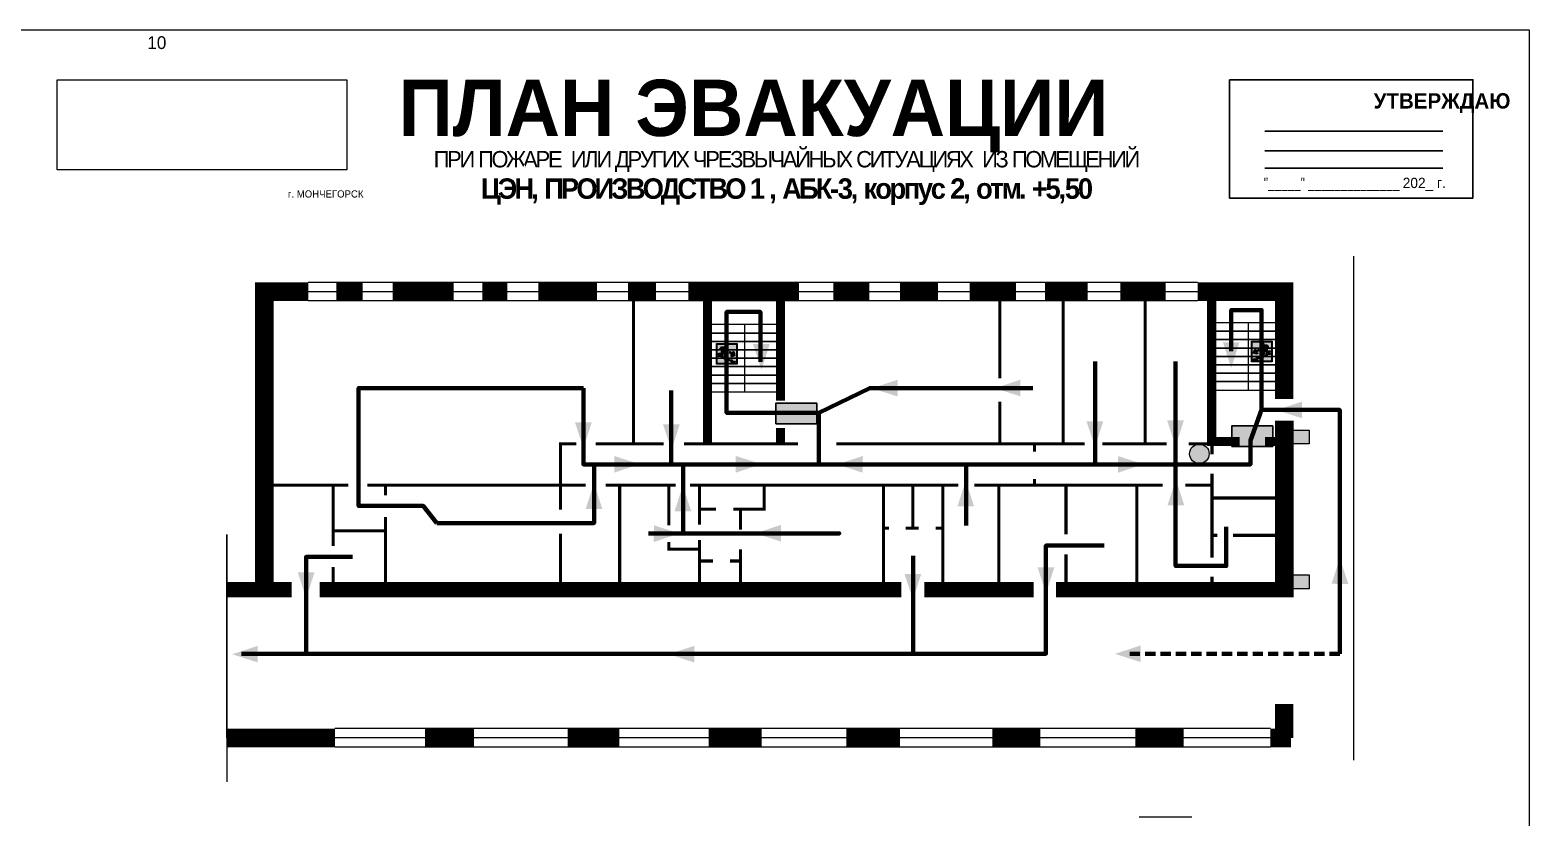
# Model space of a CAD drawing. Header units: millimetres. Extents: x 13810 to 67229, y 12374 to 21950.
# Drawn here: x 38777 to 39362, y 15427 to 15734 of the extents above; entities that cross this region are included whole.
import ezdxf

# ---------------------------------------------------------------- set-up
doc = ezdxf.new("R2010")
doc.units = ezdxf.units.MM
doc.linetypes.add('{ Wide Dash }', pattern=[12, 4, -2, 4, -2])
doc.layers.add('План_Штампы', color=7, linetype='Continuous')
doc.styles.add('обычный', font='arial.ttf')
picture_1 = doc.add_image_def('image1.jpg', size_in_pixel=(337, 105))

# ---------------------------------------------------------------- blocks, each defined once
blk = doc.blocks.new('A$C7B4425F7')
at = {"true_color": 0xffffff}
blk.add_hatch(color=7, dxfattribs=at).paths.add_polyline_path([(0, 0), (-16, 0), (-16, -8), (0, -8)])
h = blk.add_hatch(color=126)
h.paths.add_polyline_path([(-0.2, -0.2), (-15.8, -0.2), (-15.8, -7.8), (-0.2, -7.8)])
h.paths.add_polyline_path([(-11.76, -2.03), (-11.76, -3.66), (-11.17, -3.66, -0.568275), (-11.17, -6.18), (-12.58, -6.18), (-12.58, -2.03)], flags=16)
h.paths.add_polyline_path([(-13.33, -4.12, -0.495768), (-13.59, -6.18), (-15.03, -6.18), (-15.03, -2.03), (-13.59, -2.03, -0.487973)], flags=16)
h.paths.add_polyline_path([(-10.25, -2.03), (-9.48, -2.03), (-9.48, -6.18), (-10.25, -6.18)], flags=16)
h.paths.add_polyline_path([(-13.84, -3.69), (-14.24, -3.69), (-14.24, -3.03), (-13.9, -3.03, -0.692621)], flags=0)
h.paths.add_polyline_path([(-9.15, -2.03), (-8.4, -2.03), (-8.04, -3.07), (-7.68, -2.03), (-6.93, -2.03), (-7.64, -4.1), (-6.93, -6.18), (-7.68, -6.18), (-8.04, -5.14), (-8.4, -6.18), (-9.15, -6.18), (-8.44, -4.1)], flags=16)
h.paths.add_polyline_path([(-11.76, -4.46), (-11.42, -4.46, -0.692621), (-11.36, -5.12), (-11.76, -5.12)], flags=0)
h.paths.add_polyline_path([(-13.9, -5.2), (-14.24, -5.2), (-14.24, -4.55), (-13.84, -4.55, -0.708038)], flags=0)
edge = h.paths.add_edge_path(flags=16)
edge.add_ellipse((-5.51, -4.08), major_axis=(0, 2.05), ratio=0.586184, start_angle=0, end_angle=360)
edge = h.paths.add_edge_path(flags=0)
edge.add_ellipse((-5.51, -4.08), major_axis=(0, 1.14), ratio=0.454828, start_angle=0, end_angle=360)
h.paths.add_polyline_path([(-4.13, -4.96, 0.377264), (-3.48, -4.52, 0.0555), (-3.16, -2.03), (-1.66, -2.03), (-1.66, -4.96), (-0.96, -4.96), (-0.96, -7.01), (-1.75, -7.01), (-1.75, -6.18), (-3.3, -6.18), (-3.3, -7.02), (-4.13, -7.02)], flags=16)
h.paths.add_polyline_path([(-2.73, -2.91), (-2.28, -2.91), (-2.28, -4.96), (-3.05, -4.96, 0.079136)], flags=0)
at = {"color": 126}
blk.add_lwpolyline([(-16, -8), (0, -8), (0, 0), (-16, 0)], close=True, dxfattribs=at)
blk = doc.blocks.new('A$C7B8C2D5B')
at = {"lineweight": 0}
h = blk.add_hatch(color=5, dxfattribs=at)
h.dxf.hatch_style = 1
h.paths.add_polyline_path([(1.4, -3.02, 1), (-2.11, -3.02, 1)])
at = {"color": 5, "lineweight": 0}
blk.add_circle((-0.36, -3.02), 1.75, dxfattribs=at)
blk = doc.blocks.new('вниз')
at = {"lineweight": 0, "true_color": 0xffffff}
h = blk.add_hatch(color=7, dxfattribs=at)
h.dxf.hatch_style = 1
h.paths.add_polyline_path([(40994.51, -4472.22), (40986.51, -4472.22), (40986.51, -4480.22), (40994.51, -4480.22)])
h.paths.add_polyline_path([(40994.31, -4472.42), (40994.31, -4480.01), (40986.71, -4480.01), (40986.71, -4472.42)], flags=16)
h.paths.add_polyline_path([(40988.43, -4473.53), (40989.43, -4473.53), (40990.19, -4473.96), (40990.19, -4474.6), (40991, -4474.6), (40991, -4475.06), (40989.73, -4475.06), (40989.73, -4474.46), (40989.3, -4475.18), (40990.17, -4475.7), (40990.17, -4477.11), (40989.63, -4477.11), (40989.63, -4476.01), (40988.94, -4475.59), (40988.94, -4476.46), (40988.94, -4476.46), (40987.47, -4476.46), (40987.26, -4476.46), (40987.26, -4475.92), (40988.4, -4475.92), (40988.4, -4475.2), (40989.1, -4473.99), (40988.66, -4473.99), (40988.24, -4474.7), (40987.86, -4474.47), (40988.41, -4473.56)], flags=0)
h.paths.add_polyline_path([(40990.55, -4473.29, -1), (40989.69, -4473.29, -1)], flags=0)
h.paths.add_polyline_path([(40988.85, -4476.89), (40988.85, -4477.43), (40990.1, -4477.43), (40990.1, -4477.99), (40991.34, -4477.99), (40991.34, -4478.54), (40992.59, -4478.54), (40992.59, -4479.09), (40993.83, -4479.09), (40993.83, -4479.52), (40992.17, -4479.52), (40992.17, -4478.97), (40990.91, -4478.97), (40990.91, -4478.41), (40989.68, -4478.41), (40989.68, -4477.86), (40988.43, -4477.86), (40988.43, -4477.31), (40987.6, -4477.31), (40987.18, -4477.31), (40987.18, -4476.89)], flags=0)
h.paths.add_polyline_path([(40991.61, -4475.33), (40993.12, -4476.2), (40992.9, -4475.27), (40993.48, -4475.6), (40993.83, -4476.88), (40992.56, -4477.22), (40991.97, -4476.88), (40992.9, -4476.61), (40991.38, -4475.74), (40991.58, -4475.39)], flags=0)
h.paths.add_polyline_path([(40990.19, -4473.96), (40989.43, -4473.53), (40988.43, -4473.53), (40988.41, -4473.56), (40987.86, -4474.47), (40988.24, -4474.7), (40988.66, -4473.99), (40989.1, -4473.99), (40988.4, -4475.2), (40988.4, -4475.92), (40987.26, -4475.92), (40987.26, -4476.46), (40987.47, -4476.46), (40988.94, -4476.46), (40988.94, -4476.27), (40988.94, -4475.59), (40989.63, -4476.01), (40989.63, -4477.11), (40990.17, -4477.11), (40990.17, -4475.7), (40989.3, -4475.18), (40989.73, -4474.46), (40989.73, -4475.06), (40991, -4475.06), (40991, -4474.6), (40990.19, -4474.6)], flags=0)
h.paths.add_polyline_path([(40990.55, -4473.29, 1), (40989.69, -4473.29, 1)], flags=0)
h.paths.add_polyline_path([(40991.61, -4475.33), (40991.58, -4475.39), (40991.38, -4475.74), (40992.9, -4476.61), (40991.97, -4476.88), (40992.56, -4477.22), (40993.83, -4476.88), (40993.48, -4475.6), (40992.9, -4475.27), (40993.12, -4476.2)], flags=0)
h.paths.add_polyline_path([(40990.1, -4477.43), (40988.85, -4477.43), (40988.85, -4476.89), (40987.18, -4476.89), (40987.18, -4477.31), (40987.6, -4477.31), (40988.43, -4477.31), (40988.43, -4477.86), (40989.68, -4477.86), (40989.68, -4478.41), (40990.91, -4478.41), (40990.91, -4478.97), (40992.17, -4478.97), (40992.17, -4479.52), (40993.83, -4479.52), (40993.83, -4479.09), (40992.59, -4479.09), (40992.59, -4478.54), (40991.34, -4478.54), (40991.34, -4477.99), (40990.1, -4477.99)], flags=0)
at = {"lineweight": 0}
h = blk.add_hatch(color=126, dxfattribs=at)
h.dxf.hatch_style = 1
h.paths.add_polyline_path([(40994.31, -4472.42), (40986.71, -4472.42), (40986.71, -4480.01), (40994.31, -4480.01)])
h.paths.add_polyline_path([(40988.43, -4473.53), (40989.43, -4473.53), (40990.19, -4473.96), (40990.19, -4474.6), (40991, -4474.6), (40991, -4475.06), (40989.73, -4475.06), (40989.73, -4474.46), (40989.3, -4475.18), (40990.17, -4475.7), (40990.17, -4477.11), (40989.63, -4477.11), (40989.63, -4476.01), (40988.94, -4475.59), (40988.94, -4476.46), (40988.94, -4476.46), (40987.47, -4476.46), (40987.26, -4476.46), (40987.26, -4475.92), (40988.4, -4475.92), (40988.4, -4475.2), (40989.1, -4473.99), (40988.66, -4473.99), (40988.24, -4474.7), (40987.86, -4474.47), (40988.41, -4473.56)], flags=16)
h.paths.add_polyline_path([(40990.55, -4473.29, -1), (40989.69, -4473.29, -1)], flags=16)
h.paths.add_polyline_path([(40988.85, -4476.89), (40988.85, -4477.43), (40990.1, -4477.43), (40990.1, -4477.99), (40991.34, -4477.99), (40991.34, -4478.54), (40992.59, -4478.54), (40992.59, -4479.09), (40993.83, -4479.09), (40993.83, -4479.52), (40992.17, -4479.52), (40992.17, -4478.97), (40990.91, -4478.97), (40990.91, -4478.41), (40989.68, -4478.41), (40989.68, -4477.86), (40988.43, -4477.86), (40988.43, -4477.31), (40987.6, -4477.31), (40987.18, -4477.31), (40987.18, -4476.89)], flags=16)
h.paths.add_polyline_path([(40991.61, -4475.33), (40993.12, -4476.2), (40992.9, -4475.27), (40993.48, -4475.6), (40993.83, -4476.88), (40992.56, -4477.22), (40991.97, -4476.88), (40992.9, -4476.61), (40991.38, -4475.74), (40991.58, -4475.39)], flags=16)
at = {"lineweight": 0, "true_color": 0xffffff}
h = blk.add_hatch(color=7, dxfattribs=at)
h.dxf.hatch_style = 1
h.paths.add_polyline_path([(40989.73, -4474.46), (40989.73, -4475.06), (40991, -4475.06), (40991, -4474.6), (40990.19, -4474.6), (40990.19, -4473.96), (40989.43, -4473.53), (40988.43, -4473.53), (40988.41, -4473.56), (40987.86, -4474.47), (40988.24, -4474.7), (40988.66, -4473.99), (40989.1, -4473.99), (40988.4, -4475.2), (40988.4, -4475.92), (40987.26, -4475.92), (40987.26, -4476.46), (40987.47, -4476.46), (40988.94, -4476.46), (40988.94, -4475.59), (40989.63, -4476.01), (40989.63, -4477.11), (40990.17, -4477.11), (40990.17, -4475.7), (40989.3, -4475.18)])
h.paths.add_polyline_path([(40989.69, -4473.29, 1), (40990.55, -4473.29, 1)])
h.paths.add_polyline_path([(40991.61, -4475.33), (40991.58, -4475.39), (40991.38, -4475.74), (40992.9, -4476.61), (40991.97, -4476.88), (40992.56, -4477.22), (40993.83, -4476.88), (40993.48, -4475.6), (40992.9, -4475.27), (40993.12, -4476.2)])
h.paths.add_polyline_path([(40990.1, -4477.43), (40988.85, -4477.43), (40988.85, -4476.89), (40987.18, -4476.89), (40987.18, -4477.31), (40987.6, -4477.31), (40988.43, -4477.31), (40988.43, -4477.86), (40989.68, -4477.86), (40989.68, -4478.41), (40990.91, -4478.41), (40990.91, -4478.97), (40992.17, -4478.97), (40992.17, -4479.52), (40993.83, -4479.52), (40993.83, -4479.09), (40992.59, -4479.09), (40992.59, -4478.54), (40991.34, -4478.54), (40991.34, -4477.99), (40990.1, -4477.99)])
at = {"color": 126, "lineweight": 0}
for points in [[(40986.51, -4472.22), (40994.51, -4472.22), (40994.51, -4480.22), (40986.51, -4480.22)], [(40986.71, -4472.42), (40994.31, -4472.42), (40994.31, -4480.01), (40986.71, -4480.01)]]:
    blk.add_lwpolyline(points, close=True, dxfattribs=at)
for points in [[(40987.6, -4477.31), (40987.18, -4477.31), (40987.18, -4476.89), (40988.85, -4476.89), (40988.85, -4477.43), (40990.1, -4477.43), (40990.1, -4477.99), (40991.34, -4477.99), (40991.34, -4478.54), (40992.59, -4478.54), (40992.59, -4479.09), (40993.83, -4479.09), (40993.83, -4479.52), (40992.17, -4479.52), (40992.17, -4478.97), (40990.91, -4478.97), (40990.91, -4478.41), (40989.68, -4478.41), (40989.68, -4477.86), (40988.43, -4477.86), (40988.43, -4477.31), (40987.6, -4477.31)], [(40987.47, -4476.46), (40987.26, -4476.46), (40987.26, -4475.92), (40988.4, -4475.92), (40988.4, -4475.2), (40989.1, -4473.99), (40988.66, -4473.99), (40988.24, -4474.7), (40987.86, -4474.47), (40988.41, -4473.56), (40988.43, -4473.53), (40989.43, -4473.53), (40990.19, -4473.96), (40990.19, -4474.6), (40991, -4474.6), (40991, -4475.06), (40989.73, -4475.06), (40989.73, -4474.46), (40989.3, -4475.18), (40990.17, -4475.7), (40990.17, -4477.11), (40989.63, -4477.11), (40989.63, -4476.01), (40988.94, -4475.59), (40988.94, -4476.46)], [(40987.47, -4476.46), (40988.94, -4476.46), (40988.94, -4476.27)], [(40991.58, -4475.39), (40991.38, -4475.74), (40992.9, -4476.61), (40991.97, -4476.88), (40992.56, -4477.22), (40993.83, -4476.88), (40993.48, -4475.6), (40992.9, -4475.27), (40993.12, -4476.2), (40991.61, -4475.33), (40991.58, -4475.39)]]:
    blk.add_lwpolyline(points, dxfattribs=at)
blk.add_circle((40990.12, -4473.29), 0.432, dxfattribs=at)
blk = doc.blocks.new('вниз 3')
at = {"lineweight": 0, "true_color": 0xffffff}
h = blk.add_hatch(color=7, dxfattribs=at)
h.dxf.hatch_style = 1
h.paths.add_polyline_path([(40997.5, -4475.69), (40997.25, -4475.28), (40995.76, -4476.15), (40995.97, -4475.23), (40995.39, -4475.56), (40995.05, -4476.83), (40996.33, -4477.17), (40996.91, -4476.83), (40996, -4476.55)], flags=0)
h.paths.add_polyline_path([(40999.81, -4473.95), (41000.22, -4473.95), (41000.64, -4474.67), (41001.03, -4474.43), (41000.46, -4473.49), (41000.42, -4473.49), (40999.43, -4473.49), (40998.68, -4473.92), (40998.68, -4474.57), (40997.88, -4474.57), (40997.88, -4475), (40999.14, -4475), (40999.14, -4474.43), (40999.14, -4474.38), (40999.59, -4475.15), (40998.72, -4475.67), (40998.72, -4477.06), (40999.24, -4477.06), (40999.24, -4475.96), (40999.95, -4475.56), (40999.95, -4476.43), (41001.61, -4476.43), (41001.61, -4475.88), (41000.47, -4475.88), (41000.47, -4475.12)], flags=0)
h.paths.add_polyline_path([(40999.2, -4473.24, 1), (40998.35, -4473.24, 1)], flags=0)
h.paths.add_polyline_path([(41000.46, -4477.26), (41001.69, -4477.26), (41001.69, -4476.84), (41000.03, -4476.84), (41000.03, -4477.39), (40998.78, -4477.39), (40998.78, -4477.95), (40997.53, -4477.95), (40997.53, -4478.5), (40996.29, -4478.5), (40996.29, -4479.06), (40995.05, -4479.06), (40995.05, -4479.48), (40995.29, -4479.48), (40996.72, -4479.48), (40996.72, -4478.92), (40997.97, -4478.92), (40997.97, -4478.36), (40999.2, -4478.36), (40999.2, -4477.81), (41000.46, -4477.81)], flags=0)
h.paths.add_polyline_path([(41002.37, -4472.17), (40994.37, -4472.17), (40994.37, -4480.17), (41002.37, -4480.17)])
h.paths.add_polyline_path([(41002.16, -4479.96), (40994.57, -4479.96), (40994.57, -4472.37), (41002.16, -4472.37)], flags=16)
h.paths.add_polyline_path([(41001.61, -4475.88), (41001.61, -4476.43), (40999.95, -4476.43), (40999.95, -4475.56), (40999.24, -4475.96), (40999.24, -4477.06), (40998.72, -4477.06), (40998.72, -4475.67), (40999.59, -4475.15), (40999.14, -4474.38), (40999.14, -4474.43), (40999.14, -4475), (40997.88, -4475), (40997.88, -4474.57), (40998.68, -4474.57), (40998.68, -4473.92), (40999.43, -4473.49), (41000.42, -4473.49), (41000.46, -4473.49), (41001.03, -4474.43), (41000.64, -4474.67), (41000.22, -4473.95), (40999.81, -4473.95), (41000.47, -4475.12), (41000.47, -4475.88)], flags=0)
h.paths.add_polyline_path([(41001.69, -4476.84), (41001.69, -4477.26), (41000.46, -4477.26), (41000.46, -4477.81), (40999.2, -4477.81), (40999.2, -4478.36), (40997.97, -4478.36), (40997.97, -4478.92), (40996.72, -4478.92), (40996.72, -4479.48), (40995.05, -4479.48), (40995.05, -4479.06), (40996.29, -4479.06), (40996.29, -4478.5), (40997.53, -4478.5), (40997.53, -4477.95), (40998.78, -4477.95), (40998.78, -4477.39), (41000.03, -4477.39), (41000.03, -4476.84)], flags=0)
h.paths.add_polyline_path([(40998.35, -4473.24, -1), (40999.2, -4473.24, -1)], flags=0)
h.paths.add_polyline_path([(40997.5, -4475.69), (40996, -4476.55), (40996.91, -4476.83), (40996.33, -4477.17), (40995.05, -4476.83), (40995.39, -4475.56), (40995.97, -4475.23), (40995.76, -4476.15), (40997.25, -4475.28)], flags=0)
at = {"lineweight": 0}
h = blk.add_hatch(color=126, dxfattribs=at)
h.dxf.hatch_style = 1
h.paths.add_polyline_path([(41002.16, -4472.37), (40994.57, -4472.37), (40994.57, -4479.96), (41002.16, -4479.96)])
h.paths.add_polyline_path([(40995.97, -4475.23), (40995.76, -4476.15), (40997.25, -4475.28), (40997.5, -4475.69), (40996, -4476.55), (40996.91, -4476.83), (40996.33, -4477.17), (40995.05, -4476.83), (40995.39, -4475.56)], flags=16)
h.paths.add_polyline_path([(40997.88, -4474.57), (40998.68, -4474.57), (40998.68, -4473.92), (40999.43, -4473.49), (41000.42, -4473.49), (41000.46, -4473.49), (41001.03, -4474.43), (41000.64, -4474.67), (41000.22, -4473.95), (40999.81, -4473.95), (41000.47, -4475.12), (41000.47, -4475.88), (41001.61, -4475.88), (41001.61, -4476.43), (40999.95, -4476.43), (40999.95, -4475.56), (40999.24, -4475.96), (40999.24, -4477.06), (40998.72, -4477.06), (40998.72, -4475.67), (40999.59, -4475.15), (40999.14, -4474.38), (40999.14, -4474.43), (40999.14, -4475), (40997.88, -4475)], flags=16)
h.paths.add_polyline_path([(40998.35, -4473.24, -1), (40999.2, -4473.24, -1)], flags=16)
h.paths.add_polyline_path([(40997.53, -4477.95), (40998.78, -4477.95), (40998.78, -4477.39), (41000.03, -4477.39), (41000.03, -4476.84), (41001.69, -4476.84), (41001.69, -4477.26), (41000.46, -4477.26), (41000.46, -4477.81), (40999.2, -4477.81), (40999.2, -4478.36), (40997.97, -4478.36), (40997.97, -4478.92), (40996.72, -4478.92), (40996.72, -4479.48), (40995.05, -4479.48), (40995.05, -4479.06), (40996.29, -4479.06), (40996.29, -4478.5), (40997.53, -4478.5)], flags=16)
at = {"lineweight": 0, "true_color": 0xffffff}
h = blk.add_hatch(color=7, dxfattribs=at)
h.dxf.hatch_style = 1
h.paths.add_polyline_path([(40999.2, -4473.24, 1), (40998.35, -4473.24, 1)])
h.paths.add_polyline_path([(40999.81, -4473.95), (41000.22, -4473.95), (41000.64, -4474.67), (41001.03, -4474.43), (41000.46, -4473.49), (41000.42, -4473.49), (40999.43, -4473.49), (40998.68, -4473.92), (40998.68, -4474.57), (40997.88, -4474.57), (40997.88, -4475), (40999.14, -4475), (40999.14, -4474.43), (40999.14, -4474.38), (40999.59, -4475.15), (40998.72, -4475.67), (40998.72, -4477.06), (40999.24, -4477.06), (40999.24, -4475.96), (40999.95, -4475.56), (40999.95, -4476.43), (41001.61, -4476.43), (41001.61, -4475.88), (41000.47, -4475.88), (41000.47, -4475.12)])
h.paths.add_polyline_path([(40999.2, -4477.81), (41000.46, -4477.81), (41000.46, -4477.26), (41001.69, -4477.26), (41001.69, -4476.84), (41000.03, -4476.84), (41000.03, -4477.39), (40998.78, -4477.39), (40998.78, -4477.95), (40997.53, -4477.95), (40997.53, -4478.5), (40996.29, -4478.5), (40996.29, -4479.06), (40995.05, -4479.06), (40995.05, -4479.48), (40995.29, -4479.48), (40996.72, -4479.48), (40996.72, -4478.92), (40997.97, -4478.92), (40997.97, -4478.36), (40999.2, -4478.36)])
h.paths.add_polyline_path([(40997.5, -4475.69), (40997.25, -4475.28), (40995.76, -4476.15), (40995.97, -4475.23), (40995.39, -4475.56), (40995.05, -4476.83), (40996.33, -4477.17), (40996.91, -4476.83), (40996, -4476.55)])
at = {"color": 126, "lineweight": 0}
for points in [[(40994.37, -4472.17), (41002.37, -4472.17), (41002.37, -4480.17), (40994.37, -4480.17)], [(40994.57, -4472.37), (41002.16, -4472.37), (41002.16, -4479.96), (40994.57, -4479.96)]]:
    blk.add_lwpolyline(points, close=True, dxfattribs=at)
for points in [[(40995.05, -4476.83), (40995.39, -4475.56), (40995.97, -4475.23), (40995.76, -4476.15), (40997.25, -4475.28), (40997.5, -4475.69), (40996, -4476.55), (40996.91, -4476.83), (40996.33, -4477.17), (40995.05, -4476.83)], [(40995.29, -4479.48), (40995.05, -4479.48), (40995.05, -4479.06), (40996.29, -4479.06), (40996.29, -4478.5), (40997.53, -4478.5), (40997.53, -4477.95), (40998.78, -4477.95), (40998.78, -4477.39), (41000.03, -4477.39), (41000.03, -4476.84), (41001.69, -4476.84), (41001.69, -4477.26), (41000.46, -4477.26), (41000.46, -4477.81), (40999.2, -4477.81), (40999.2, -4478.36), (40997.97, -4478.36), (40997.97, -4478.92), (40996.72, -4478.92), (40996.72, -4479.48), (40995.05, -4479.48)], [(40999.14, -4474.43), (40999.14, -4475), (40997.88, -4475), (40997.88, -4474.57), (40998.68, -4474.57), (40998.68, -4473.92), (40999.43, -4473.49), (41000.42, -4473.49), (41000.46, -4473.49), (41001.03, -4474.43), (41000.64, -4474.67), (41000.22, -4473.95), (40999.81, -4473.95), (41000.47, -4475.12), (41000.47, -4475.88), (41001.61, -4475.88), (41001.61, -4476.43), (40999.95, -4476.43), (40999.95, -4475.56), (40999.24, -4475.96), (40999.24, -4477.06), (40998.72, -4477.06), (40998.72, -4475.67), (40999.59, -4475.15), (40999.14, -4474.38), (40999.14, -4474.43)]]:
    blk.add_lwpolyline(points, dxfattribs=at)
blk.add_circle((40998.77, -4473.24), 0.426, dxfattribs=at)

msp = doc.modelspace()

# ---------------------------------------------------------------- hatches: boundary and pattern name
at = {"lineweight": 0}
h = msp.add_hatch(color=256, dxfattribs=at)
h.dxf.hatch_style = 1
h.paths.add_polyline_path([(39276.49, 15572.34), (39276.49, 15577.76), (39268.53, 15577.76), (39268.53, 15572.34)])
h = msp.add_hatch(color=256, dxfattribs=at)
h.dxf.hatch_style = 1
h.paths.add_polyline_path([(39276.49, 15515.81), (39276.49, 15521.23), (39268.53, 15521.23), (39268.53, 15515.81)])

# ---------------------------------------------------------------- linework, layer by layer
at = {"color": 126, "lineweight": 0, "true_color": 0x008754}
msp.add_lwpolyline([(38762.27, 15734.05), (39362.27, 15734.05), (39362.27, 15339.05), (38762.27, 15339.05)], close=True, dxfattribs=at)
msp.add_lwpolyline([(38762.27, 15734.05), (39362.27, 15734.05), (39362.27, 15339.05), (38762.27, 15339.05)], close=True, dxfattribs=at)
msp.add_lwpolyline([(38762.27, 15734.05), (39362.27, 15734.05), (39362.27, 15339.05), (38762.27, 15339.05)], close=True, dxfattribs=at)
msp.add_lwpolyline([(38762.27, 15734.05), (39362.27, 15734.05), (39362.27, 15339.05), (38762.27, 15339.05)], close=True, dxfattribs=at)
msp.add_lwpolyline([(39245.35, 15714.62), (39340.36, 15714.62), (39340.36, 15668.42), (39245.35, 15668.42)], close=True)
for points in [[(39259.11, 15694.58), (39328.63, 15694.58)], [(39259.11, 15686.82), (39328.63, 15686.82)], [(39259.11, 15680.03), (39328.63, 15680.03)]]:
    msp.add_lwpolyline(points)
at = {"lineweight": 0}
for points in [[(39293.71, 15645.76), (39293.71, 15448.88)], [(39232.88, 15635.44), (38885.6, 15635.44)], [(39232.88, 15631.82), (38885.6, 15631.82)], [(39232.88, 15628.2), (38885.6, 15628.2)], [(39070.01, 15618.97), (39041.86, 15618.97)], [(39070.01, 15615.69), (39041.86, 15615.69)], [(39041.86, 15615.69), (39070.01, 15615.69)], [(39056.06, 15592.72), (39056.06, 15618.97)], [(39266.66, 15619.67), (39238.51, 15619.67)], [(39266.66, 15616.39), (39238.51, 15616.39)], [(39238.51, 15616.39), (39266.66, 15616.39)], [(39252.71, 15593.41), (39252.71, 15619.67)], [(39070.01, 15612.41), (39041.86, 15612.41)], [(39041.86, 15612.41), (39070.01, 15612.41)], [(39266.66, 15613.11), (39238.51, 15613.11)], [(39238.51, 15613.11), (39266.66, 15613.11)], [(39266.66, 15609.82), (39238.51, 15609.82)], [(39238.51, 15609.82), (39266.66, 15609.82)], [(39070.01, 15609.13), (39041.86, 15609.13)], [(39041.86, 15609.13), (39070.01, 15609.13)], [(39070.01, 15605.85), (39041.86, 15605.85)], [(39041.86, 15605.85), (39070.01, 15605.85)], [(39266.66, 15606.54), (39238.51, 15606.54)], [(39238.51, 15606.54), (39266.66, 15606.54)], [(39070.01, 15602.56), (39041.86, 15602.56)], [(39041.86, 15602.56), (39070.01, 15602.56)], [(39070.01, 15599.28), (39041.86, 15599.28)], [(39041.86, 15599.28), (39070.01, 15599.28)], [(39266.66, 15603.26), (39238.51, 15603.26)], [(39238.51, 15603.26), (39266.66, 15603.26)], [(39266.66, 15599.98), (39238.51, 15599.98)], [(39238.51, 15599.98), (39266.66, 15599.98)], [(39070.01, 15596), (39041.86, 15596)], [(39041.86, 15596), (39070.01, 15596)], [(39041.86, 15592.72), (39070.01, 15592.72)], [(39266.66, 15596.69), (39238.51, 15596.69)], [(39238.51, 15596.69), (39266.66, 15596.69)], [(39238.51, 15593.41), (39266.66, 15593.41)], [(39276.49, 15572.34), (39268.53, 15572.34), (39268.53, 15577.76), (39276.49, 15577.76), (39276.49, 15572.34)], [(38853.84, 15457.53), (38853.84, 15537), (38853.84, 15440.39)], [(39276.49, 15515.81), (39268.53, 15515.81), (39268.53, 15521.23), (39276.49, 15521.23), (39276.49, 15515.81)], [(39261.31, 15461.16), (38896.01, 15461.16)], [(39261.31, 15457.54), (38896.01, 15457.53)], [(39261.31, 15453.92), (38896.01, 15453.92)], [(39230.58, 15426.63), (39210.02, 15426.63)]]:
    msp.add_lwpolyline(points, dxfattribs=at)
for points, const_width in [([(38885.6, 15631.82), (38868.48, 15631.82), (38868.48, 15515.43)], 7.23), ([(38906.82, 15631.82), (38896.59, 15631.82)], 7.23), ([(38942.35, 15631.82), (38918.57, 15631.82)], 7.23), ([(38963.3, 15631.82), (38953.59, 15631.82)], 7.23), ([(38998.41, 15631.82), (38975.41, 15631.82)], 7.23), ([(39021.42, 15631.82), (39010.43, 15631.82)], 7.23), ([(39077.22, 15631.82), (39034.02, 15631.82)], 7.23), ([(39041.52, 15572.4), (39041.52, 15631.82)], 3.61), ([(39070.01, 15589.3), (39070.01, 15631.82)], 3.61), ([(39104.7, 15631.82), (39090.65, 15631.82)], 7.23), ([(39131.54, 15631.82), (39116.72, 15631.82)], 7.23), ([(39161.96, 15631.82), (39143.81, 15631.82)], 7.23), ([(39189.94, 15631.82), (39173.33, 15631.82)], 7.23), ([(39220.36, 15631.82), (39202.72, 15631.82)], 7.23), ([(39232.88, 15631.82), (39270.3, 15631.82)], 7.23), ([(39249.34, 15573.33), (39238.32, 15573.33), (39238.32, 15631.82)], 3.61), ([(39266.66, 15589.92), (39266.66, 15633.46)], 7.23), ([(39012.61, 15572.4), (39012.61, 15631.82)], 1.2), ([(39155.64, 15598.05), (39155.64, 15631.82)], 1.2), ([(39180.42, 15572.4), (39180.42, 15631.82)], 1.2), ([(39212.35, 15572.4), (39212.35, 15631.82)], 1.2), ([(39155.64, 15572.4), (39155.64, 15588.9)], 1.2), ([(39070.01, 15572.4), (39070.01, 15578.56)], 3.61), ([(39267.37, 15581.5), (39267.37, 15515.43), (39177.58, 15515.43)], 6.02), ([(39266.66, 15581.5), (39266.66, 15515.43)], 7.23), ([(39267.37, 15573.33), (39259.14, 15573.33)], 3.61), ([(38990.27, 15572.4), (38984.11, 15572.4), (38984.11, 15546.7)], 1.2), ([(39024.39, 15572.4), (38997.83, 15572.4)], 1.2), ([(39076.87, 15572.4), (39032.37, 15572.4)], 1.2), ([(39188.78, 15572.4), (39091.81, 15572.4)], 1.2), ([(39169.17, 15569.38), (39169.17, 15572.4)], 1.2), ([(39220.78, 15572.4), (39195.67, 15572.4)], 1.2), ([(39238.49, 15568.25), (39238.49, 15572.4), (39229.38, 15572.4)], 1.2), ([(39169.17, 15556.29), (39169.17, 15558.64)], 1.2), ([(39238.49, 15560.71), (39238.49, 15527.88)], 1.2), ([(38901.33, 15556.29), (38868.48, 15556.29)], 1.2), ([(38895.35, 15532.44), (38895.35, 15556.29)], 1.2), ([(38993.96, 15556.29), (38908.72, 15556.29)], 1.2), ([(38915.75, 15556.29), (38915.75, 15552.33)], 1.2), ([(39029.03, 15556.29), (39001.77, 15556.29)], 1.2), ([(39007.22, 15556.29), (39007.22, 15515.43)], 1.2), ([(39026.39, 15540.54), (39026.39, 15556.29)], 1.2), ([(39139.4, 15556.29), (39034.71, 15556.29)], 1.2), ([(39038.35, 15540.89), (39038.35, 15556.29)], 1.2), ([(39063.6, 15556.29), (39063.6, 15546.85), (39051.58, 15546.85)], 1.2), ([(39110.22, 15515.43), (39110.22, 15556.29)], 1.2), ([(39121.65, 15539.46), (39121.65, 15556.29)], 1.2), ([(39133.42, 15556.29), (39133.42, 15515.43)], 1.2), ([(39219.2, 15556.29), (39145.75, 15556.29)], 1.2), ([(39155.29, 15556.29), (39155.29, 15515.43)], 1.2), ([(39181.47, 15556.29), (39181.47, 15537.01)], 1.2), ([(39209.15, 15556.29), (39209.15, 15515.43)], 1.2), ([(39238.49, 15556.29), (39228.03, 15556.29)], 1.2), ([(39238.49, 15551.25), (39267.37, 15551.25)], 1.2), ([(39044.86, 15546.85), (39038.35, 15546.85)], 1.2), ([(39054.4, 15546.85), (39054.4, 15538.94)], 1.2), ([(38915.75, 15543.88), (38915.75, 15515.43)], 1.2), ([(39110.22, 15539.46), (39112.33, 15539.46)], 1.2), ([(39118.83, 15539.46), (39123.93, 15539.46)], 1.2), ([(39130.61, 15539.46), (39133.42, 15539.46)], 1.2), ([(38915.75, 15538.43), (38895.35, 15538.43)], 1.2), ([(38984.11, 15537.37), (38984.11, 15515.43)], 1.2), ([(39038.35, 15531.21), (39026.39, 15531.21), (39026.39, 15534.02)], 1.2), ([(39038.35, 15534.9), (39038.35, 15515.43)], 1.2), ([(39238.49, 15536.66), (39240.53, 15536.66)], 1.2), ([(39246.67, 15536.66), (39267.37, 15536.66)], 1.2), ([(39054.4, 15531.19), (39054.4, 15515.43)], 1.2), ([(39181.47, 15529.27), (39181.47, 15515.43)], 1.2), ([(38895.35, 15524.34), (38895.35, 15515.43)], 1.2), ([(39043.63, 15526.63), (39038.35, 15526.63)], 1.2), ([(39054.4, 15526.63), (39050.31, 15526.63)], 1.2), ([(38853.84, 15515.43), (38879.14, 15515.43)], 6.02), ([(38890.13, 15515.43), (39117.14, 15515.43)], 6.02), ([(39126.22, 15515.43), (39168.91, 15515.43)], 6.02), ([(39238.49, 15520.51), (39238.49, 15515.43)], 1.2), ([(39266.66, 15457.53), (39266.66, 15470.79)], 7.23), ([(38896.01, 15457.53), (38853.84, 15457.53)], 7.23), ([(38950.36, 15457.53), (38931.19, 15457.53)], 7.23), ([(39007.1, 15457.53), (38986.91, 15457.53)], 7.23), ([(39062.65, 15457.53), (39041.95, 15457.53)], 7.23), ([(39116.72, 15457.53), (39095.76, 15457.53)], 7.23), ([(39171.42, 15457.53), (39152.76, 15457.53)], 7.23), ([(39227.37, 15457.53), (39208.51, 15457.53)], 7.23), ([(39269.31, 15457.53), (39269.31, 15457.53), (39261.31, 15457.53)], 7.23)]:
    msp.add_lwpolyline(points, dxfattribs=dict(at, const_width=const_width))
at = {"color": 126, "lineweight": 100, "true_color": 0x008754}
for points in [[(39062.15, 15604.37), (39062.15, 15623.92), (39048.97, 15623.92), (39048.97, 15584.51), (39085.04, 15584.51), (39085.04, 15564.39)], [(39257.85, 15585.65), (39257.85, 15624.63), (39246.01, 15624.63), (39246.01, 15608.56)], [(39192.88, 15564.39), (39192.88, 15604.57)], [(39224.29, 15564.39), (39224.29, 15604.57)], [(38934.12, 15594.17), (38905.25, 15594.17), (38905.25, 15548.13), (38930.55, 15548.13), (38935.89, 15541.42)], [(38993.04, 15594.17), (38934.12, 15594.17)], [(38997.21, 15564.39), (38993.04, 15564.39), (38993.04, 15594.17)], [(39027.38, 15564.39), (39027.38, 15593.17)], [(39168.55, 15594.15), (39104.84, 15594.15), (39085.04, 15584.51)], [(39257.85, 15585.65), (39253.52, 15573.71), (39253.52, 15564.39), (38997.21, 15564.39), (38997.21, 15541.42), (38935.89, 15541.42)], [(39288.37, 15490.38), (39288.37, 15585.65), (39257.85, 15585.65)], [(39018.49, 15537.4), (39093, 15537.4), (39031.96, 15537.4), (39031.96, 15564.39)], [(39142.48, 15540.46), (39142.48, 15564.39)], [(39244.08, 15540), (39244.08, 15524.73), (39224.29, 15524.73), (39224.29, 15564.39)], [(39196.44, 15532.64), (39173.67, 15532.64), (39173.67, 15490.38), (38859.51, 15490.38)], [(38902.9, 15528.22), (38884.81, 15528.22), (38884.81, 15501.93)], [(39121.79, 15528.61), (39121.79, 15490.38)], [(38859.51, 15490.38), (38884.81, 15490.38), (38884.81, 15501.93)], [(39121.79, 15490.38), (39098.71, 15490.38)]]:
    msp.add_lwpolyline(points, dxfattribs=at)
at = {"color": 126, "linetype": '{ Wide Dash }', "lineweight": 100, "true_color": 0x008754}
msp.add_lwpolyline([(39288.37, 15490.38), (39205.2, 15490.38)], dxfattribs=at)
at = {"layer": 'План_Штампы', "color": 126, "true_color": 0x008754}
for points in [[(39059.27, 15611.35), (39065.8, 15611.35), (39062.58, 15601.34)], [(39242.73, 15612.11), (39249.25, 15612.1), (39246.03, 15602.09)], [(39115.71, 15597.42), (39115.7, 15590.9), (39105.69, 15594.12)], [(39163.71, 15597.45), (39163.71, 15590.93), (39153.69, 15594.15)], [(39273.65, 15588.9), (39273.64, 15582.38), (39263.63, 15585.59)], [(38989.77, 15580.78), (38996.3, 15580.77), (38993.08, 15570.76)], [(39189.5, 15581.17), (39196.02, 15581.16), (39192.8, 15571.15)], [(39220.98, 15581.54), (39227.5, 15581.53), (39224.28, 15571.52)], [(39024.12, 15580.02), (39030.65, 15580.01), (39027.43, 15570)], [(39005.09, 15561.15), (39005.09, 15567.67), (39015.1, 15564.45)], [(39052.54, 15561.15), (39052.55, 15567.68), (39062.56, 15564.46)], [(39102.16, 15567.65), (39102.15, 15561.13), (39092.14, 15564.35)], [(39201.76, 15561.13), (39201.76, 15567.65), (39211.77, 15564.43)], [(39000.46, 15546.94), (38993.94, 15546.95), (38997.16, 15556.96)], [(39145.62, 15547.93), (39139.1, 15547.94), (39142.32, 15557.95)], [(39227.66, 15548.43), (39221.14, 15548.44), (39224.36, 15558.45)], [(39035.17, 15546.02), (39028.65, 15546.03), (39031.87, 15556.04)], [(39020.55, 15534.07), (39020.56, 15540.59), (39030.57, 15537.38)], [(39070.22, 15540.74), (39070.21, 15534.22), (39060.2, 15537.43)], [(39291.7, 15517.71), (39285.17, 15517.72), (39288.39, 15527.73)], [(38881.53, 15522.16), (38888.05, 15522.15), (38884.83, 15512.14)], [(39170.4, 15524.11), (39176.92, 15524.1), (39173.7, 15514.09)], [(39118.44, 15521.59), (39124.96, 15521.58), (39121.74, 15511.57)], [(38865.94, 15493.52), (38865.93, 15487), (38855.92, 15490.22)], [(39036.4, 15493.52), (39036.39, 15487), (39026.38, 15490.22)], [(39210.64, 15493.67), (39210.63, 15487.15), (39200.62, 15490.37)]]:
    msp.add_solid(points, dxfattribs=at)

# ---------------------------------------------------------------- block references
at = {"color": 126, "true_color": 0x008754}
for name, p in [('вниз', (-1941.47, 20083.79)), ('вниз 3', (-1740.44, 20084.61))]:
    msp.add_blockref(name, p, dxfattribs=at)
at = {"xscale": 2.177419353276491, "yscale": 2.177419353276491, "zscale": 2.177419353276491}
msp.add_blockref('A$C7B8C2D5B', (39234.34, 15575.09), dxfattribs=at)
at = {"layer": 'План_Штампы'}
for p in [(39084.16, 15588.26), (39262.2, 15579.42)]:
    msp.add_blockref('A$C7B4425F7', p, dxfattribs=at)

# ---------------------------------------------------------------- texts
at = {"lineweight": 0, "style": 'обычный'}
for s, insert, char_height, width, attachment_point in [('{\\fProxima Nova Rg|b0|i0|c204|p2;10\\H1.1967x; }', (38826.5, 15729.07), 5, 126.6484, 5), ('{\\fProxima Nova Rg|b1|i0|c204|p2;ПЛАН ЭВАКУАЦИИ}', (38920.89, 15714.62), 22, 493.8901, 1), ('\\pi-18,l18,t18;{\\fProxima Nova Rg|b1|i0|c204|p2;УТВЕРЖДАЮ\\H1.1997x; }', (39328.3, 15705.5), 6, 126.6484, 5), ('{\\fArial Narrow|b0|i0|c204|p34;"_____" ______________ \\fProxima Nova Rg|b0|i0|c204|p2;202_ г. }', (39294.26, 15673.74), 4, 78.6503, 5), ('\\pi-8.4,l8.4,t8.4;{\\fProxima Nova Rg|b0|i0|c204|p2;г. МОНЧЕГОРСК\\H1.1997x; }', (38892.44, 15669.99), 2.8, 126.6484, 5)]:
    msp.add_mtext(s, dxfattribs=dict(at, insert=insert, char_height=char_height, width=width, attachment_point=attachment_point))
at = {"color": 0, "lineweight": 0, "insert": (39072.07, 15686.9), "char_height": 8, "width": 449.2158, "attachment_point": 5, "style": 'обычный'}
msp.add_mtext('{\\fArial Black|b1|i0|c204|p34;\\H2x;\\T0.85;  \\fArial Narrow|b0|i0|c204|p34;\\H0.8x;\\W0.9;\\P\\fProxima Nova Rg|b0|i0|c204|p2;\\H0.5x;\\W1;\\C256;ПРИ ПОЖАРЕ  ИЛИ ДРУГИХ ЧРЕЗВЫЧАЙНЫХ СИТУАЦИЯХ  ИЗ ПОМЕЩЕНИЙ \\fProxima Nova Rg|b1|i0|c204|p2;\\H1.25x;\\PЦЭН, ПРОИЗВОДСТВО 1 , АБК-3, корпус 2, отм. +5,50}', dxfattribs=at)

# ---------------------------------------------------------------- pictures from other files: only their frames are drawn
at = {"color": 7, "lineweight": 0, "true_color": 0xf5f5ff}
image = msp.add_image(picture_1, insert=(38787.63, 15679.38), size_in_units=(113.11, 35.24), dxfattribs=at)
image.dxf.flags = 7

doc.saveas('drawing.dxf')
